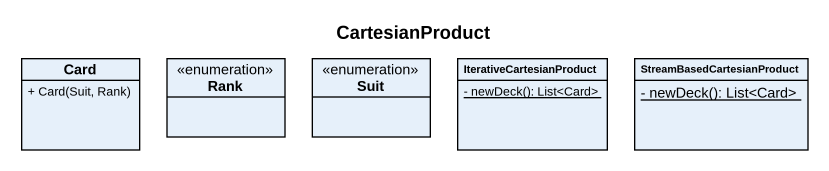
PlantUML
@startuml
title CartesianProduct
hide circle
hide empty members
skinparam classAttributeIconSize 0
class "Card" as Card_ {
  + Card(Suit, Rank)
}
enum Rank
enum Suit
class IterativeCartesianProduct {
  {static} - newDeck(): List<Card>
}
class StreamBasedCartesianProduct {
  {static} - newDeck(): List<Card>
}
@enduml
